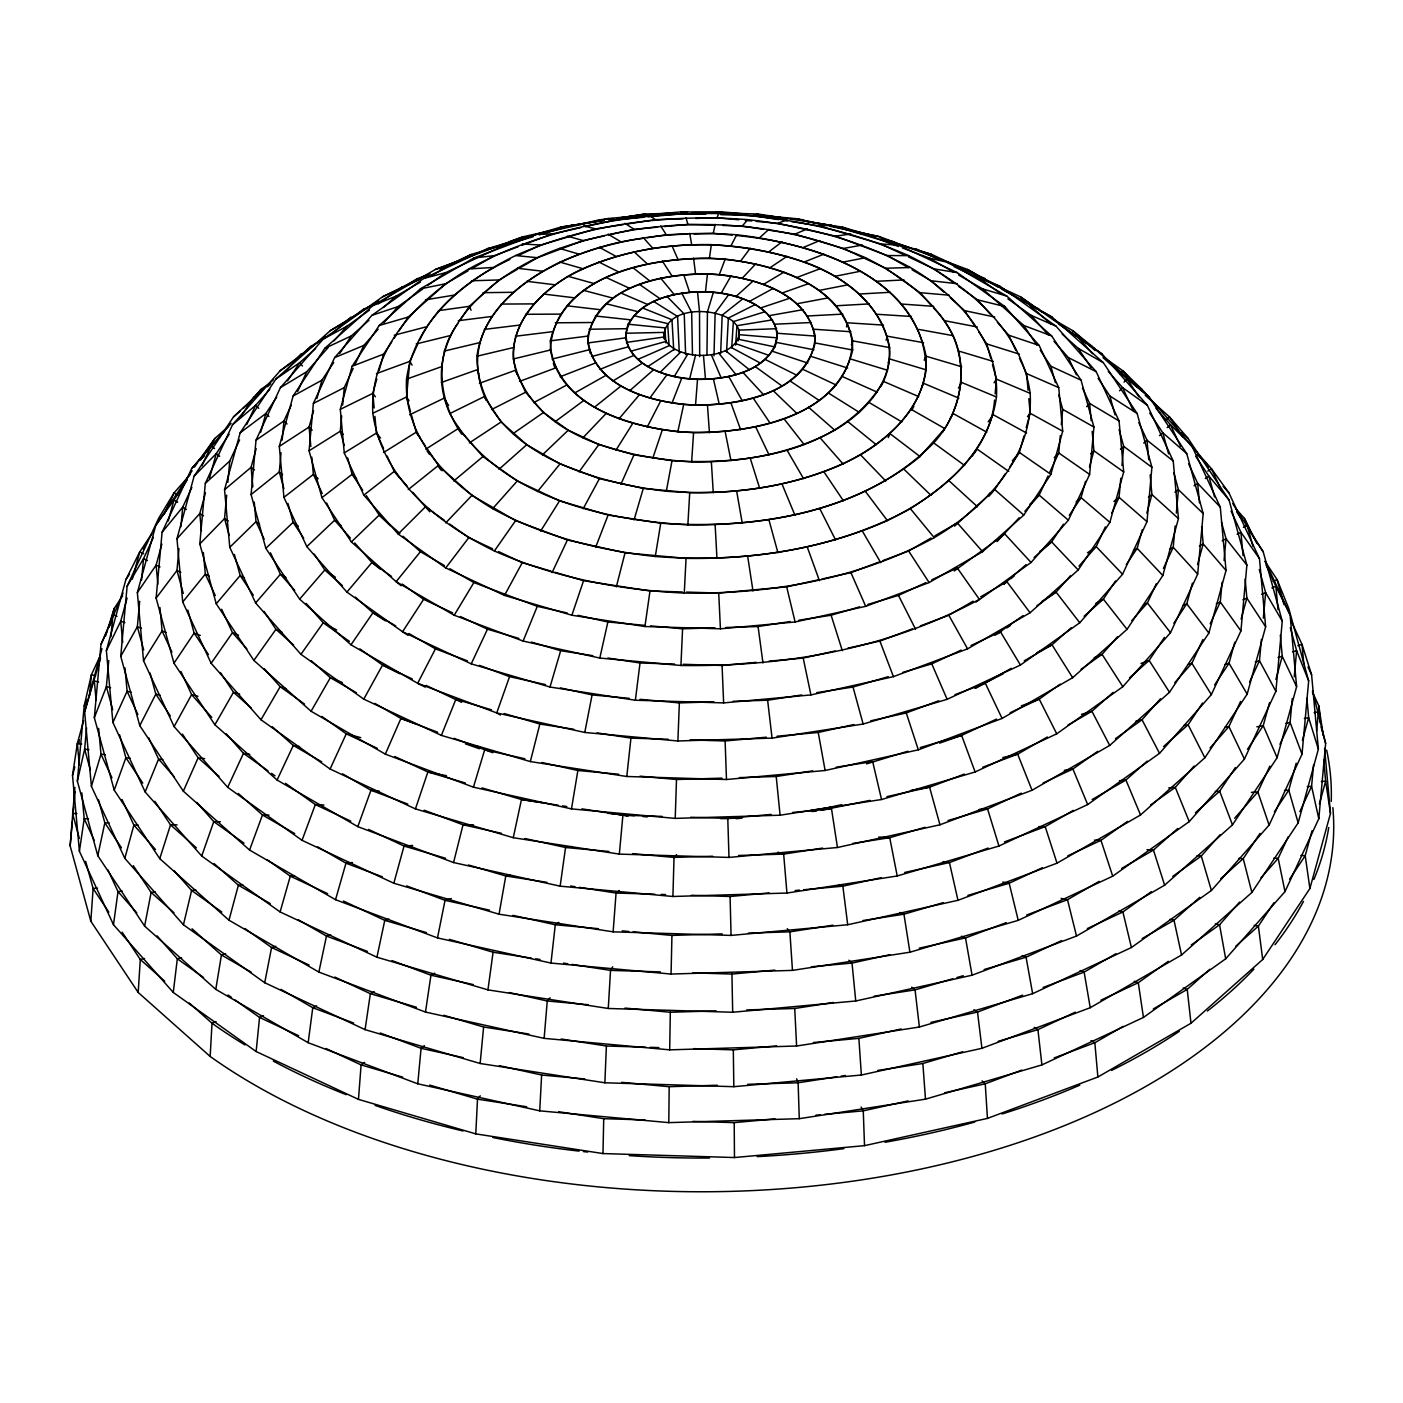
<?xml version="1.0" encoding="UTF-8"?>
<svg xmlns="http://www.w3.org/2000/svg" width="1403" height="1403" viewBox="0 0 1403 1403"><rect width="100%" height="100%" fill="white"/><g stroke="black" fill="none" stroke-linecap="round" stroke-linejoin="round"><path stroke-width="1.5" d="M1312.594 690.837L1325.642 743.397L1318.802 818.738L1284.99 891.606L1225.678 958.81L1143.445 1017.438L1041.903 1064.912L925.489 1099.163L799.272 1118.682L668.793 1122.628L669.178 1086.694L621.617 1082.344M706.954 354.749L707.445 311.887L713.39 292.227C741.117 293.771 786.75 311.904 774.912 346.927C757.83 375.408 720.055 380.774 689.61 378.898C661.883 377.354 616.25 359.221 628.088 324.198C645.17 295.717 682.945 290.351 713.39 292.227M1265.05 561.463L1277.116 579.614L1288.778 608.446L1308.666 680.929L1302.019 754.2L1269.119 825.087L1211.403 890.484L1131.414 947.516L1032.643 993.692L919.386 1027.014L796.606 1046.007L669.687 1049.847L670.318 1012.247L624.984 1008.091M1324.572 748.36L1330.482 813.442L1309.893 888.52L1262.7 959.494L1190.989 1023.243L1097.883 1076.995L987.449 1118.401L864.511 1145.655L734.471 1157.545L602.974 1153.564L603.728 1118.682L558.815 1111.737M1232.676 503.467L1263.226 551.853L1282.254 621.178L1275.888 691.276L1244.426 759.076L1189.235 821.614L1112.719 876.173L1018.227 920.35L909.916 952.216L792.467 970.385L671.072 974.05L671.932 935.415L633.051 931.855M1145.269 395.348L1169.506 416.919L1188.113 438.455L1229.028 499.994L1246.881 565.111L1240.918 630.929L1211.368 694.608L1159.527 753.341L1087.676 804.568L998.954 846.044L897.218 875.981L786.943 893.045L672.914 896.482L674.019 857.426L676.562 854.585M713.987 355.836L715.127 313.062L728.736 294.595M325.391 336.545L280.162 370.76L232.495 424.793L205.312 483.369L199.805 543.908L216.237 603.799L253.873 660.41L311.08 711.268L385.334 754.148L473.425 787.171L571.477 808.9L675.211 818.387L676.509 779.507L722.019 778.139M430.019 273.708L382.563 296.805L323.234 339.105L280.425 387.614L256.012 440.191L251.084 494.558L265.833 548.327L299.628 599.151L350.978 644.801L417.656 683.296L496.732 712.952L584.77 732.454L677.895 740.977L679.368 702.903L713.811 701.868M1291.041 620.757L1302.019 644.38L1311.595 674.755L1318.364 749.202L1298.161 822.842L1251.879 892.448L1181.554 954.987L1090.236 1007.705L981.925 1048.304L861.372 1075.031L733.822 1086.694L604.868 1082.783L606.394 1046.007L561.147 1039.009M720.651 353.486L722.194 315.149L742.889 298.769M604.097 220.341L560.674 227.111L487.472 248.647L423.636 278.495L371.935 315.342L334.633 357.607L313.378 403.415L309.081 450.784L321.936 497.627L351.364 541.909L396.12 581.684L454.204 615.233L523.109 641.066L599.8 658.06L680.929 665.478L682.577 628.807L714.934 627.842M602.974 1153.564L475.775 1133.887L477.511 1099.163L480.264 1095.831M684.278 593.066C770.405 594.328 858.022 579.316 934.223 537.665C985.555 507.412 1033.765 457.062 1030.17 393.366C1021.156 327.53 964.755 283.055 908.618 255.644C848.71 229.145 783.944 216.588 718.722 213.554C632.595 212.291 544.978 227.304 468.777 268.938C417.445 299.19 369.235 349.54 372.83 413.254C381.844 479.072 438.245 523.547 494.382 550.976C554.29 577.475 619.056 590.032 684.278 593.066L686.049 558.376C763.337 559.499 841.975 546.03 910.354 508.658C949.13 484.123 990.658 448.872 994.569 400.083M668.793 1122.628L539.734 1110.843L541.628 1075.031L499.328 1065.649M726.579 351.907L728.367 318.043L755.235 304.539M1332.85 807.654A632.209 365.008 0 0 1 928.067 1167.524A632.209 365.008 0 0 1 210.169 1056.459L212.011 1023.243L189.195 1002.97M942.535 432.194C961.686 403.713 967.404 367.551 953.198 335.685C934.538 299.681 901.007 275.444 865.476 257.714C769.528 216.062 658.06 214.291 559.587 248.454C493.856 271.551 415.253 335.755 449.802 413.569C496.68 495.908 599.958 519.864 687.856 524.862L689.732 492.663C748.571 493.523 808.444 483.263 860.513 454.818C895.588 434.141 928.523 399.75 926.068 356.222C909.758 272.322 810.548 242.631 736.487 235.494M1265.225 561.235L1290.094 614.83L1296.618 686.663L1277.116 757.708L1232.483 824.859L1164.63 885.188L1076.522 936.047L972.051 975.208L855.742 1000.988L732.682 1012.247L608.271 1008.476L610.533 970.385L612.778 966.825M731.717 347.734L733.366 321.603C714.864 306.135 662.251 306.152 664.04 338.789M210.169 1056.459L138.195 992.465L140.3 959.494L122.149 932.188M691.644 461.903C740.942 462.622 791.099 454.028 834.732 430.195C864.125 412.868 891.729 384.054 889.66 347.576C873.543 270.025 778.893 248.822 711.356 244.631C662.058 243.912 611.901 252.505 568.268 276.356C538.875 293.665 511.271 322.497 513.34 358.958C529.457 436.508 624.107 457.729 691.644 461.903L693.573 432.703C752.446 433.071 849.324 414.937 852.656 340.859C838.994 278.864 764.267 261.151 709.427 258.17C650.554 257.801 553.676 275.917 550.344 350.013C564.006 412.008 638.733 429.721 693.573 432.703M138.195 992.465L90.827 921.227L93.107 888.52L85.671 861.407M735.61 345.138L736.978 325.689L733.366 321.603L765.231 311.659M90.827 921.227L70.15 845.869L74.885 787.399M78.936 743.941L79.252 739.662M1189.762 444.137L1211.368 468.62L1228.905 492.821L1259.473 558.675L1265.646 626.773L1247.179 694.117L1204.861 757.778L1140.534 814.968L1057.02 863.178L957.968 900.305L847.71 924.752L731.068 935.415L613.129 931.838L616.057 893.045L619.302 890.519M738.224 340.824L739.03 330.126L736.978 325.689L772.457 319.831M475.775 1133.887L358.466 1099.373L361.097 1064.912L364.657 1062.422M695.537 405.151C740.24 405.292 812.249 392.051 815.178 336.089C804.901 289.456 748.693 276.128 707.463 273.901C662.76 273.76 590.751 287.001 587.822 342.963C598.099 389.596 654.307 402.924 695.537 405.151L697.519 379.371C727.929 379.827 774.754 370.392 777.402 333.265C770.545 302.136 733.015 293.245 705.481 291.754C675.071 291.298 628.246 300.733 625.598 337.86C632.455 368.989 669.985 377.881 697.519 379.371M739.118 338.947L739.03 330.126L776.56 328.705M669.687 1049.847L544.136 1038.36L547.258 1000.988L550.099 997.796M70.15 845.869L72.325 821.912M72.728 817.563L73.71 806.672M74.096 802.323L75.096 791.432M539.734 1110.843L417.761 1083.8L308.169 1042.71L215.781 989.378L144.614 926.103L97.789 855.69L77.358 781.173L84.198 705.849L91.405 674.755L100.437 655.289M86.565 727.929L84.636 749.202L77.358 781.173M89.476 696.028L91.405 674.755L95.597 675.808M544.136 1038.36L425.477 1012.054L318.867 972.086L228.987 920.21L159.767 858.654L114.222 790.152L94.334 717.67L100.981 644.38L123.043 592.995M108.75 660.55L106.382 686.663L94.334 717.67M110.925 636.611L112.906 614.83L117.01 616.303M671.072 974.05L550.976 963.072L437.49 937.923L335.527 899.691L249.559 850.06L183.337 791.187L139.774 725.649L120.746 656.323L127.112 586.226L158.574 518.426L174.095 492.821L190.036 474.758M139.669 601.238L137.354 626.773L143.702 649.922M141.598 579.965L143.527 558.675L153.418 537.367M672.914 896.482L560.148 886.17L453.555 862.547L357.8 826.648L277.075 780.033L214.887 724.755L173.972 663.216L156.119 598.116L162.082 532.281L191.632 468.62L231.074 423.32M178.953 548.626L176.971 570.46L183.267 593.416M180.934 526.791L182.706 507.149L191.878 487.385M226.672 495.136L224.55 518.584L229.18 535.455M227.847 482.334L229.776 461.008L239.58 439.893M281.038 452.818L279.302 471.934L283.915 488.735M282.196 440.086L283.932 420.97L291.245 405.204M341.683 415.937L340.298 431.212L344.244 445.575M342.665 405.046L344.261 387.614L353.153 368.445M642.539 238.457C566.689 246.91 443.874 305.503 486.227 400.451M995.13 393.805L996.463 379.143L992.482 364.657M1060.335 435.509L1058.739 452.941L1049.847 472.109M1061.317 424.6L1062.702 409.343L1058.756 394.98M975.979 602.097L1031.065 562.48L1068.367 520.215L1089.622 474.407L1093.919 427.038L1081.064 380.195L1051.636 335.913L1006.88 296.138L948.796 262.607L929.119 257.994L902.532 248.015M1120.804 478.23L1119.068 497.346L1111.755 513.112M1121.962 465.498L1123.698 446.382L1119.085 429.581M677.895 740.977L772.053 738.118L863.143 724.036L947.148 699.325L1020.437 665.057L1079.766 622.757L1122.575 574.248L1146.988 521.67L1151.916 467.304L1137.167 413.534L1103.372 362.711L1052.022 317.06L967.561 269.464L879.891 236.774L830.909 225.901M1175.153 525.967L1173.224 547.293L1163.42 568.408M1176.328 513.165L1178.45 489.717L1173.82 472.846M675.211 818.387L780.086 815.213L881.54 799.517L975.12 771.983L1056.74 733.822L1122.838 686.698L1170.505 632.683L1197.688 574.108L1203.195 513.551L1186.763 453.66L1149.127 397.049L1091.92 346.208L1072.664 330.617L1054.091 319.884M1222.066 582.385L1220.294 602.027L1210.21 623.756M1224.047 560.551L1226.029 538.717L1221.452 522.021M1261.402 639.452L1259.473 660.725L1249.582 682.033M1263.331 618.162L1265.646 592.627L1259.298 569.478M1292.268 698.536L1290.094 722.475L1279.957 744.309M1294.25 676.772L1296.618 650.659L1290.304 627.667M1313.524 765.056L1311.595 786.329L1318.802 818.738M1316.628 731.033L1318.364 711.882L1314.12 712.671M417.761 1083.8L421.075 1048.304L424.425 1045.638M1103.705 357.116L1122.838 370.76L1142.024 389.42L1191.866 445.908L1220.294 507.149L1226.029 570.46L1208.86 633.069L1169.506 692.258L1109.703 745.431L1032.047 790.257L939.957 824.789L837.451 847.5L728.981 857.426L619.337 854.111L622.914 815.213L581.894 808.865M604.868 1082.783L480.142 1063.492L483.614 1027.014L443.769 1015.281M358.466 1099.373L256.135 1051.531L259.555 1017.438L235.073 999.988M378.757 301.014L330.336 330.617L275.953 378.968L240.176 432.79L224.55 489.717L229.776 547.293L255.609 602.974L300.943 654.324L363.78 699.132L441.384 735.4L530.334 761.583L626.79 776.49L630.947 738.118L668.161 739.258M705.481 291.754L707.463 273.901M550.976 963.072L555.29 924.752L558.815 922.385M256.135 1051.531L173.27 992.447L177.322 958.81L157.083 935.871M552.922 230.162L523.109 236.774L435.439 269.464L372.935 305.538L324.794 348.347L293.122 395.979L279.302 446.382L283.932 497.346L306.801 546.626L346.927 592.101L402.556 631.753L471.233 663.865L549.994 687.032L635.366 700.237L640.031 662.988L674.562 664.04M308.169 1042.71L312.764 1007.705L316.657 1005.881M173.27 992.447L113.485 924.717L118.01 891.606L107.961 869.948M608.271 1008.476L487.946 989.869L493.084 952.216L449.346 939.344M560.148 886.17L565.549 847.5L571.845 846.553M644.924 626.527L720.423 628.807L795.115 621.985L865.704 606.342L929.119 582.561L982.591 551.695L1023.769 515.076L1050.882 474.319L1062.702 431.212L1058.739 387.614L1039.167 345.436L1004.846 306.538L957.267 272.62L898.499 245.139L831.12 225.322L758.076 214.028L682.577 211.73L607.885 218.57L537.296 234.213L473.881 257.994L420.409 288.86L379.231 325.478L352.118 366.236L340.298 409.343L344.261 452.941L363.833 495.119L398.154 534.017L445.733 567.934L504.501 595.416L571.88 615.233L644.924 626.527L650.01 590.979L682.226 591.961M709.427 258.17L711.356 244.631M113.485 924.717L79.41 851.288L84.198 818.738L81.848 792.905M480.142 1063.492L365.078 1029.644L370.357 993.692L374.25 991.728M425.477 1012.054L430.949 975.208L434.72 973.156M79.41 851.288L72.518 775.368L77.358 743.397L83.601 720.633M775.754 343.91L776.42 339.649M655.289 556.5C734.102 562.515 814.722 552.782 887.38 520.601C937.765 495.996 988.378 456.08 996.463 396.996C999.69 339.824 956.425 294.648 910.354 267.499C860.162 240.071 804.305 225.795 747.711 219.64C668.898 213.642 588.278 223.375 515.62 255.556C465.235 280.162 414.622 320.077 406.537 379.143C403.31 436.315 446.575 481.51 492.646 508.658C542.838 536.069 598.695 550.344 655.289 556.5L660.743 523.214C756.375 529.65 863.354 513.708 933.679 442.927C968.596 405.011 971.35 345.243 933.767 308.257M215.781 989.378L221.446 954.987L192.018 928.804M571.477 808.9L577.878 770.493L618.618 774.228M613.129 931.838L499.047 914.195L505.781 875.981L509.903 874.946M666.32 491.243C726.316 495.82 787.697 488.402 843.01 463.902C881.365 445.172 919.912 414.779 926.068 369.813C924.998 276.829 812.091 243.385 736.68 234.775C676.684 230.215 615.303 237.616 559.99 262.115C521.635 280.863 483.088 311.238 476.932 356.222C478.002 449.188 590.909 482.632 666.32 491.243L672.019 460.71C747.501 465.358 841.169 452.047 883.504 381.423C907.864 325.97 852.042 277.864 804.112 262.045C732.91 237.335 652.307 238.615 582.929 268.727C543.399 286.247 500.994 327.267 517.005 374.233M144.614 926.103L151.121 892.448L133.32 865.686M365.078 1029.644L264.711 982.714L271.586 947.516L275.795 946.323M584.77 732.454L592.084 694.923L629.175 698.326M437.49 937.923L445.032 900.305L451.24 898.534M694.064 233.95L713.268 233.354L715.144 224.392M318.867 972.086L326.478 936.047L330.67 934.819M487.946 989.869L376.933 957.214L384.773 920.35L388.947 919.105M97.789 855.69L104.839 822.842L98.491 799.71M619.337 854.111L513.27 837.696L521.46 799.517L481.948 787.89M677.824 431.738C740.065 435.474 835.662 422.636 852.656 350.013C851.656 287.264 776.21 265.009 725.176 259.134C662.935 255.399 567.338 268.236 550.344 340.859C551.344 403.608 626.79 425.846 677.824 431.738L683.699 404.432C731.629 407.519 801.148 397.523 815.178 342.963C813.793 296.068 758.216 278.671 719.301 274.62C671.371 271.533 601.852 281.547 587.822 336.089C589.207 382.984 644.784 400.381 683.699 404.432M599.8 658.06L607.885 621.985L644.152 625.3M264.711 982.714L183.442 924.787L191.597 890.484L174.27 870.86M453.555 862.547L463.043 824.789L473.548 824.876M689.61 378.898L695.555 355.222C711.549 356.257 734.769 352.907 739.451 334.703L777.402 337.86M530.334 761.583L539.857 724.036L573.757 729.279M616.32 586.857L625.054 552.8L686.049 558.376M228.987 920.21L238.37 885.188L214.15 863.634M183.442 924.787L124.814 858.355L133.881 825.087L122.008 799.5M124.814 858.355L91.405 786.329L84.636 711.882L101.963 648.765M100.578 658.147L84.636 711.882M109.101 627.088L114.222 608.446L122.605 595.819M376.933 957.214L280.109 911.95L201.716 856.04L145.158 791.958L112.906 722.475L106.382 650.659L125.884 579.614L139.774 551.853L151.875 533.649M72.518 775.368L74.797 767.02M127.094 598.081L120.746 621.178L106.382 650.659M132.268 579.176L139.774 551.853L143.667 553.764M499.047 914.195L393.822 883.241L302.031 840.327L227.707 787.346L174.095 726.579L143.527 660.725L137.354 592.627L155.821 525.283L192.106 470.724M161.871 544.101L156.119 565.111L137.354 592.627M168.22 521.004L173.972 499.994L187.213 480.089M513.27 837.696L415.428 808.917L330.091 769.019L260.976 719.757L211.134 663.268L182.706 602.027L176.971 538.717L194.14 476.091L233.494 416.919L273.48 379.617M205.469 492.909L199.805 513.551L201.383 530.86M209.433 478.441L216.237 453.66L229.18 434.211M256.188 448.679L251.084 467.304L252.856 486.876M260.73 432.142L265.833 413.534L276.689 397.189M313.553 410.746L309.081 427.038L310.835 446.417M316.903 398.522L321.936 380.195L333.704 362.483M376.793 378.915L372.83 393.366L374.163 407.975M379.056 370.655L383.598 354.135L391.805 341.771M461.587 434.018C439.104 401.959 433.229 356.081 457.852 323.602M1023.944 435.965L1019.402 452.485L1010.02 466.62M1026.207 427.705L1030.17 413.254L1028.837 398.645M1085.536 481.334L1081.064 497.627L1069.296 515.339M1089.447 467.076L1093.919 450.784L1092.165 431.405M635.366 700.237L723.632 702.903L810.916 694.923L893.43 676.649L967.561 648.852L1030.065 612.76L1078.205 569.969L1109.878 522.337L1123.698 471.934L1119.068 420.97L1096.199 371.69L1056.073 326.215L1000.444 286.563L931.767 254.452L882.066 238.791M1142.27 529.72L1137.167 548.327L1126.311 564.655M1146.812 513.165L1151.916 494.558L1150.144 474.986M626.79 776.49L726.491 779.507L825.122 770.493L918.334 749.833L1002.075 718.441L1072.664 677.684L1127.047 629.333L1162.824 575.511L1178.45 518.584L1173.224 461.008L1147.391 405.327L1102.056 353.977L1020.437 296.805L990.728 282.915M1192.427 583.157L1186.763 603.799L1173.82 623.265M1197.531 564.567L1203.195 543.908L1201.617 526.616M1234.78 642.223L1229.028 663.216L1214.595 684.945M1241.129 619.109L1246.881 598.116L1245.145 579.001M1269.575 702.552L1263.226 725.649L1247.495 749.325M1275.906 679.438L1282.254 656.323L1280.325 635.085M1296.162 763.232L1288.778 790.152L1274.398 811.776M1302.422 740.451L1308.666 717.67L1306.912 698.273M1312.015 830.839L1305.211 855.69L1289.603 879.155M1319.399 803.937L1325.642 781.173L1323.695 759.654M393.822 883.241L404.046 846.044L412.71 845.483M280.109 911.95L290.281 876.173L294.56 875.665M335.527 899.691L345.98 863.178L352.434 862.512M846.518 326.917L847.693 322.813L883.504 325.11M549.994 687.032L560.674 650.711L592.838 655.692M634.051 519.934L643.293 488.419L689.732 492.663M91.405 786.329L100.981 754.2L98.631 728.35M473.425 787.171L484.666 749.833L524.932 758.76M851.375 344.928L852.656 340.859L889.66 347.576M105.471 636.26L114.222 608.446M159.767 858.654L170.517 824.859L154.839 801.271M652.728 458.343L662.321 429.844M415.428 808.917L427.88 771.983L446.452 775.701M571.88 615.233L583.56 580.702L650.01 590.979M201.716 856.04L213.765 821.614L196.788 802.376M545.521 684.611L509.57 676.649L496.732 712.952L500.45 715.021M114.222 790.152L125.884 757.708L119.571 734.716M357.8 826.648L370.953 790.257L379.389 791.187M249.559 850.06L262.466 814.968L238.352 793.519M302.031 840.327L315.324 804.568L323.935 805.059M719.301 274.62L725.176 259.134M886.082 340.245L887.608 336.246L923.612 342.7M595.644 547.275L608.113 515.076L660.743 523.214M672.037 403.012L681.823 377.951M441.384 735.4L455.852 699.325L491.559 709.83M888.029 363.009L889.66 358.958L926.068 369.813M145.158 791.958L158.574 759.076L148.683 737.768M523.109 641.066L537.296 606.342L567.233 612.971M881.172 386.071L883.504 381.423L918.719 396.611M695.695 218.43L716.951 217.781L718.722 213.554M385.334 754.148L400.925 718.441L374.917 703.429M183.337 791.187L198.139 757.778L182.425 734.137M620.915 484.228L633.981 454.835L672.019 460.71M112.906 722.475L127.112 691.276L124.99 667.916M330.091 769.019L346.26 733.822L321.918 716.459M143.316 549.327L145.158 545.364M100.981 644.38L107.382 630.596M109.206 626.667L111.959 620.757M164.204 514.129L174.095 492.821L177.743 495.119M84.198 705.849L86.933 699.939M201.962 465.656L211.134 445.908L214.554 448.574M246.7 424.53L255.609 405.327L269.779 389.28M297.646 391.402L306.801 371.69L328.302 347.33M354.924 364.605L363.833 345.436L378.126 329.231M417.761 344.173L409.764 361.395L406.537 396.996L410.518 411.5M419.532 340.35C437.175 303.03 473.337 276.724 509.92 259.415M227.707 787.346L243.473 753.341L226.199 733.769M1048.076 475.95L1039.167 495.119L1024.874 511.323M1105.354 526.914L1096.199 546.626L1078.995 566.111M1156.3 583.771L1147.391 602.974L1131.8 620.617M1202.88 639.558L1191.866 663.268L1174.785 682.63M1240.585 701.412L1228.905 726.579L1210.07 747.939M1269.82 766.143L1257.842 791.958L1234.64 818.247M1288.112 836.942L1278.186 858.355L1261.016 877.787M1299.862 811.635L1311.595 786.329L1307.263 786.627M471.233 663.865L487.472 629.193L518.847 638.418M277.075 780.033L293.297 745.431L272.287 726.754M552.081 572.617L567.408 540.015L625.054 552.8M924.174 360.168L926.068 356.222L961.721 366.762M888.239 437.596L890.098 433.72L920.035 456.554L944.763 428.546L911.441 409.536M921.683 387.158L923.612 383.317L958.863 398.154M911.932 410.027L913.879 406.204M139.774 725.649L155.821 694.117L150.051 673.072M647.257 427.021L660.708 400.89M467.497 660.866L435.439 648.852L417.656 683.296L425.197 687.102M730.981 245.823L736.68 234.775M583.21 508.675L599.414 478.686L643.293 488.419M504.501 595.416L522.249 562.673L550.853 571.091M174.095 726.579L191.632 694.608L180.899 671.458M363.78 699.132L382.563 665.057L359.887 648.887M120.746 656.323L137.354 626.773L141.475 628.228M721.177 293.174L730.963 276.04M214.887 724.755L233.494 692.258L220.376 672.528M311.08 711.268L330.336 677.684L311.133 660.62M260.976 719.757L280.162 686.698L264.273 668.687M958.442 388.087L961.721 382.493L996.463 396.996M127.112 586.226L143.527 558.675L147.455 560.569M454.204 615.233L473.881 582.561L537.296 606.342M674.264 376.53L687.873 354.03L695.555 355.222M949.831 419.076L953.198 413.569L986.8 432.212M143.527 660.725L162.082 630.929L159.96 607.569M540.629 531.088L559.587 500.801L608.113 515.076M615.952 450.205L632.788 423.303M452.66 612.901L423.636 599.344L402.556 631.753L407.94 635.278M994.043 382.809L996.463 379.143L1030.17 393.366M194.526 467.094L196.929 463.446M200.454 460.184L214.887 438.455L227.987 426.828M125.884 579.614L129.497 574.16M240.93 416.516L253.873 397.049M287.562 380.862L299.628 362.711L315.675 348.435M339.596 353.626L351.364 335.913L368.954 320.287M394.155 338.228L396.505 334.703M398.855 331.178L408.255 317.043L445.716 283.722L468.181 270.761M460.149 320.147L469.339 306.328L498.994 279.951L517.339 269.358M954.531 526.143L994.745 489.577L1005.32 473.688M1063.404 524.196L1051.636 541.909L1034.046 557.535M1115.438 581L1103.372 599.151L1084.116 616.268M1164.42 637.418L1149.127 660.41L1129.52 677.842M1202.546 703.043L1188.113 724.755L1163.561 746.571M1235.394 767.529L1219.663 791.187L1195.444 812.723M1260.017 833.417L1243.233 858.654L1220.698 878.699M1273.994 902.638L1258.386 926.103L1235.745 946.236M173.972 663.216L194.14 633.069L187.844 610.112M350.978 644.801L372.935 612.76L355.292 597.082M211.134 663.268L232.495 632.683L221.621 609.253M494.382 550.976L515.62 520.601L567.408 540.015M300.943 654.324L323.234 622.757L306.1 603.36M988.186 421.865L993.236 414.744L1026.575 433.036M253.873 660.41L275.953 629.333L264.027 611.392M155.821 525.283L173.972 499.994L177.672 502.292M198.139 461.622L214.887 438.455M579.018 471.899L598.888 444.505L633.981 454.835M972.191 456.115L977.242 449.188L1008.757 471.408M649.817 398.084L667.004 374.654M740.679 261.028L750.272 248.191M156.119 598.116L176.971 570.46L180.847 572.354M445.733 567.934L468.777 537.665L492.541 548.783M1027.487 416.638L1030.17 413.254L1062.702 431.212M182.706 602.027L205.312 574.108L203.347 552.484M444.383 565.532L420.409 551.695L396.12 581.684L401.118 585.717M537.524 491.541L559.99 463.902L599.414 478.686M162.082 532.281L182.706 507.149L186.406 509.429M346.927 592.101L371.935 562.48L354.731 542.979M216.237 603.799L240.176 575.511L234.389 554.431M619.074 418.725L639.505 394.646M1012.352 460.798L1019.402 452.485L1050.882 474.319M722.685 225.445L742.257 226.041L747.711 219.64M254.241 397.295L260.976 389.42L269.85 383.107M255.609 602.974L280.425 574.248L270.481 552.817M299.628 599.151L324.794 569.969L314.237 554.097M987.677 495.785L990.483 492.541M989.045 496.136L993.324 491.208M246.735 405.555L260.976 389.42M191.632 468.62L214.677 442.506M217.553 439.244L224.761 431.089M283.95 373.233L300.943 353.977M334.037 340.824L346.927 326.215L369.515 310.098M383.843 322.743L398.154 306.538L422.829 288.948M1019.157 517.795L997.024 541.558M1070.401 575.861L1056.073 592.101L1036.957 605.728M1117.63 636.681L1102.056 654.324L1081.117 669.266M1160.527 698.764L1142.024 719.757L1115.438 738.697M1194.128 766.003L1175.293 787.346L1150.513 805.006M1220.136 834.68L1201.284 856.04L1172.785 876.366M1239.568 902.094L1219.558 924.787L1191.287 944.938M492.646 508.658L517.251 481.001L559.587 500.801M176.971 538.717L199.805 513.551L203.505 515.866M1086.659 406.66L1089.622 403.415L1082.537 388.157M1119.892 373.935L1122.838 370.76L1137.289 387.14M742.292 278.18L755.743 263.852M1124.049 382.125L1127.047 378.968L1149.127 397.049M445.716 522.898L471.952 495.399L515.62 520.601M582.929 437.806L606.254 413.341M1054.232 457.659L1058.739 452.941L1089.622 474.407M1119.541 390.771L1122.575 387.614L1147.391 405.327M199.805 543.908L224.55 518.584L228.215 520.951M194.14 476.091L216.237 453.66L219.675 456.308M954.233 571.003L1004.846 534.017L1031.065 562.48M398.154 534.017L425.477 506.799L444.523 520.39M302.189 354.977L311.08 346.208L320.358 340.841M660.111 372.356L680.806 351.96L687.873 354.03M1029.925 504.203L1039.167 495.119L1068.367 520.215M229.776 547.293L256.012 521.67L254.241 502.099M997.235 540.734L1000.357 537.717M351.364 541.909L379.231 515.076L366.271 495.592M1090.78 453.8L1093.919 450.784L1123.698 471.934M542.487 454.818L568.268 430.195L598.888 444.505M265.833 548.327L293.122 522.337L287.948 503.431M306.801 546.626L334.633 520.215L326.671 503.046M205.312 483.369L229.776 461.008M735.996 296.471L753.183 280.968M1120.471 449.293L1123.698 446.382L1151.916 467.304M759.707 237.616L768.949 229.32M299.628 356.38L311.08 346.208M233.494 416.919L239.966 411.167M243.193 408.291L249.664 402.538M254.504 398.224L260.976 392.489M267.429 386.737L270.674 383.861M333.335 332.739L350.978 317.06M201.366 458.763L204.575 455.905M383.335 307.503L396.12 296.138L420.479 282.073M1026.067 564.637L1003.548 584.367M1071.278 627.685L1052.022 644.801L1024.243 660.848M1113.175 692.38L1091.92 711.268L1067.788 725.193M1147.198 761.127L1125.925 780.033L1092.13 799.552M1177.678 828.524L1153.441 850.06L1121.681 868.404M1199.758 897.306L1174.013 920.21L1142.165 938.572M1209.86 969.245L1187.219 989.378L1153.284 1008.967M498.994 469.304L526.739 444.716L559.99 463.902M629.859 390.595L653.675 369.655M1166.244 419.778L1169.506 416.919L1182.624 436.649M1143.708 443.032L1146.988 440.191L1138.85 422.671M1076.154 501.888L1081.064 497.627L1109.878 522.337M1167.191 427.634L1170.505 424.793L1191.866 445.908M1159.509 435.632L1162.824 432.79L1186.763 453.66M224.55 489.717L251.084 467.304L254.469 470.005M232.495 424.793L255.609 405.327L258.766 408.308M453.783 480.948L482.965 456.554L517.251 481.001M359.01 313.115L363.78 309.169L373.479 304.644M1039.798 551.537L1051.636 541.909L1078.205 569.969M251.084 494.558L279.302 471.934L282.599 474.705M408.255 489.577L438.332 465.498L471.952 495.399M594.469 407.221L621.003 386M1004.022 584.157L1007.407 581.456M1010.791 578.737L1014.159 576.037M1113.929 501.397L1119.068 497.346L1146.988 521.67M283.932 497.346L313.378 474.407L311.817 457.185M363.833 495.119L394.243 471.408L387.123 456.063M321.936 497.627L352.118 474.319L347.628 457.904M769.019 251.716L782.085 241.807M240.176 432.79L265.833 413.534L268.973 416.498M555.079 421.724L583.876 400.434M1148.461 497.1L1151.916 494.558L1178.45 518.584M351.557 317.885L363.78 309.169M280.162 370.76L290.596 363.324M378.214 303.907L402.556 286.563M428.108 285.177L445.733 272.62L477.09 257.959M687.856 524.862C769.37 525.739 855.567 509.535 920.035 456.554M1023.05 615.636L995.06 635.278M1060.159 684.19L1039.22 699.132L1010.125 712.742M1097.725 751.342L1072.909 769.019L1043.148 782.944M1127.503 821.404L1100.969 840.327L1067.771 855.848M1151.389 891.624L1122.891 911.95L1087.325 928.576M1168.313 961.301L1138.289 982.714L1100.899 1000.199M1087.465 552.835L1096.199 546.626L1122.575 574.248M1174.942 492.207L1178.45 489.717L1203.195 513.551M1207.79 471.127L1211.368 468.62L1222.101 491.769M512.902 433.72L543.47 412.517L568.268 430.195M1194.111 485.841L1197.688 483.369L1188.639 463.832M1205.317 478.546L1208.86 476.091L1229.028 499.994M256.012 440.191L283.932 420.97L287.054 424.004M275.953 378.968L299.628 362.711L302.452 365.973M407.624 285.335L417.656 278.566L427.792 274.76M770.212 267.57L787.048 256.346M1041.605 601.677L1056.073 592.101L1079.766 622.757M469.339 442.927L501.134 421.952L526.739 444.716M647.765 366.586L674.633 349.066L680.806 351.96M997.954 633.682L1001.514 631.368M1006.863 627.878L1010.441 625.545M279.302 446.382L309.081 427.038L312.15 430.16M1133.501 550.678L1137.167 548.327L1162.824 575.511M425.758 449.188L458.237 428.546L482.965 456.554M309.081 450.784L340.298 431.212L343.191 434.369M383.598 452.485L416.2 432.212L411.658 415.639M344.261 452.941L376.425 433.036L374.917 416.323M280.425 387.614L306.801 371.69M613.041 380.879L642.434 363.184M763.495 284.406L783.926 272.147M1169.523 549.485L1173.224 547.293L1197.688 574.108M393.577 292.455L397.277 290.316M400.995 288.176L417.656 278.566M330.336 330.617L348.909 319.884M431.721 275.584L454.204 262.607L435.439 269.464M471.917 268.604L494.382 255.644L518.251 246.682M521.004 267.236L537.524 257.714L583.21 240.579L604.395 235.897M882.75 560.674L908.618 550.976L931.083 538.015M934.819 535.858L957.284 522.898L982.591 551.695M920.421 625.861L948.796 615.233L973.156 601.168M980.662 596.836L1006.88 581.684L1030.065 612.76M1011.282 668.337L975.927 688.066M1047.357 736.996L1017.666 754.148L982.837 767.195M1073.365 810.39L1045.2 826.648L1004.443 841.923M1099.25 881.347L1067.49 899.691L1026.698 914.984M1115.964 953.707L1084.133 972.086L1043.13 987.466M1123.101 1026.382L1094.831 1042.71L1054.232 1057.932M1095.883 603.395L1103.372 599.151L1127.047 629.333M1199.407 546.048L1203.195 543.908L1226.029 570.46M574.564 393.033L606.026 375.32M1243.409 527.37L1247.179 525.283L1252.949 546.328M293.122 395.979L321.936 380.195M1222.223 540.804L1226.029 538.717L1246.881 565.111M749.325 301.47L773.141 288.457M1237.13 534.35L1240.918 532.281L1259.473 558.675M323.234 339.105L346.927 326.215M533.614 402.661L566.637 385.106M457.781 261.519L471.233 254.452L510.622 242.859M1036.905 652.658L1052.022 644.801L1072.664 677.684M313.378 403.415L344.261 387.614M491.559 409.536L525.599 392.261L543.47 412.517M974.875 688.154L1003.355 673.721M1143.533 604.903L1147.391 602.974L1170.505 632.683M340.298 409.343L372.83 393.366L375.443 396.821M449.802 413.569L484.281 396.611L501.134 421.952M409.764 414.744L444.137 398.154L448.592 405.572M372.83 413.254L406.537 396.996L409.01 400.609M594.013 222.481L599.8 219.762L612.602 218.605M439.841 269.13L471.233 254.452M382.563 296.805L420.198 279.197M447.925 266.237L455.852 262.536M481.001 256.135L504.501 245.139L533.087 236.739M519.513 254.925L540.629 245.051L595.644 228.864L623.335 224.585M324.794 348.347L351.364 335.913M867.878 604.412L898.499 595.416L925.91 582.596M931.802 579.842L957.267 567.934L979.364 599.344C888.38 649.063 783.768 666.969 680.929 665.478M902.743 672.405L931.767 663.865L961.195 650.098M971.016 645.52L1000.444 631.753L1020.437 665.057M996.533 719.09L961.616 735.4L939.624 743.134M1021.314 793.151L987.572 808.917L948.025 820.545M1042.376 867.72L1009.178 883.241L967.912 895.377M1061.633 940.589L1026.067 957.214L984.169 969.526M1075.312 1012.159L1037.922 1029.644L998.182 1041.342M1182.852 605.605L1186.763 603.799L1208.86 633.069M637.769 359.466L669.634 345.506L674.633 349.066M1216.296 603.764L1220.294 602.027L1240.918 630.929M263.501 1015.737L259.555 1017.438L298.611 1035.695M1094.182 657.709L1102.056 654.324L1122.838 686.698M1273.117 581.333L1277.116 579.614L1284.008 604.675M767.511 229.952L794.887 234.178L807.356 228.864M1242.918 599.783L1246.881 598.116L1265.646 626.773M1271.907 587.892L1275.888 586.226L1290.094 614.83M334.633 357.607L363.833 345.436M803.586 247.331L819.79 240.579M1261.613 594.311L1265.646 592.627L1282.254 621.178M756.164 221.358L777.946 223.358L786.68 219.762M600.081 369.357L633.788 355.485M372.935 305.538L396.12 296.138M216.044 1021.63L212.011 1023.243A629.842 363.64 0 0 0 245.034 1044.972M804.112 262.045L823.982 254.136M560.2 376.758L595.223 363.079M352.118 366.236L383.598 354.135M866.598 763.881L907.829 751.236M1021.314 705.902L1039.22 699.132L1056.74 733.822M796.746 277.531L820.071 268.727M522.232 245.192L552.081 234.003L581.088 227.567M821.912 579.036L850.919 572.617L878.769 562.165M847.938 648.133L879.891 641.066L912.318 628.895M870.632 720.844L906.268 712.952L938.712 700.781M954.934 694.695L985.344 683.296L1002.075 718.441M964.405 774.105L929.575 787.171L886.942 796.623M988.15 848.043L949.445 862.547L904.672 872.473M1006.302 922.63L965.51 937.923L919.281 948.165M1022.629 995.148L977.523 1012.054L930.908 1022.384M1021.77 1070.103L985.239 1083.8L944.587 1092.814M519.496 381.423L555.307 368.06M1141.025 663.426L1149.127 660.41L1169.506 692.258M376.425 373.584L409.764 361.395L412.096 365.096M523.109 236.774L509.57 241.667L522.249 238.861M479.388 383.317L515.392 370.287L525.599 392.261M406.537 379.143L441.279 366.762M441.279 382.493L476.932 369.813L478.826 373.636M781.997 293.052L808.531 283.652M371.935 315.342L398.154 306.538M760.566 307.958L789.959 298.173M1187.745 664.636L1191.866 663.268L1211.368 694.608M720.774 214.659L752.99 215.624L758.076 214.028M1224.872 664.513L1229.028 663.216L1247.179 694.117M1297.828 645.661L1302.019 644.38L1303.773 663.777M1255.317 661.953L1259.473 660.725L1275.888 691.276M541.698 233.722L549.994 231.285M539.208 234.932L571.88 225.322M798.903 620.214L831.12 615.233L859.706 606.815M816.721 692.644L853.006 687.032L888.239 676.667M920.245 747.571L961.616 735.4L975.12 771.983M1081.538 714.337L1091.92 711.268L1109.703 745.431M1292.479 651.869L1296.618 650.659L1308.666 680.929M925.121 827.296L889.73 837.696L852.936 843.396M943.149 902.673L903.953 914.195L863.055 920.526M952.76 978.768L915.054 989.869L874.227 996.183M956.951 977.54L963.23 975.699M877.699 1070.471L922.858 1063.492L962.616 1051.794M1278.08 657.551L1282.254 656.323L1296.618 686.663M379.231 325.478L408.255 317.043M630.543 351.294L666.022 341.42L669.634 345.506M423.636 278.495L445.733 272.62M225.655 953.865L221.446 954.987L251.277 972.191M591.54 356.537L628.088 346.927M394.243 335.212L425.758 326.969M181.566 957.758L177.322 958.81L203.575 977.523M552.01 359.098L589.067 349.803M416.2 343.945L449.802 335.685M1135.746 721.282L1142.024 719.757L1159.527 753.341M513.34 358.958L550.344 350.013M444.137 351.101L479.388 342.7M476.932 356.222L513.34 347.576M144.527 958.495L140.3 959.494L164.747 981.223M1002.829 757.55L1017.666 754.148L1032.047 790.257M576.352 224.971L599.8 219.762M585.244 226.655L616.32 219.762L643.924 217.237M608.639 234.95L634.051 229.32L657.726 227.146M686.523 592.084L718.722 593.066L786.68 586.857L817.774 579.965M769.037 661.181L803.2 658.06L835.153 650.974M777.087 736.224L818.23 732.454L853.866 724.562M812.214 811.197L816.441 810.25M820.667 809.321L841.8 804.638M869.895 800.394L820.825 810.373M881.224 877.664L842.852 886.17L803.814 889.748M889.853 954.689L852.024 963.072L811.267 966.79M813.407 1042.517L858.864 1038.36L901.235 1028.96M908.197 1100.881L863.266 1110.843L824.543 1114.368M1183.834 725.649L1188.113 724.755L1204.861 757.778M487.472 248.647L504.501 245.139M420.409 288.86L445.716 283.722M834.732 276.356L860.513 271.217M843.01 262.115L865.476 257.714M819.124 290.439L847.938 284.809M1224.661 727.403L1228.905 726.579L1244.426 759.076M796.974 303.732L828.436 297.839M1256.825 726.807L1263.226 725.649L1277.116 757.708M1304.352 718.441L1308.666 717.67L1318.364 749.202M794.887 234.178L843.413 248.454L862.371 245.051M769.212 315.64L802.919 309.695M1285.85 723.229L1290.094 722.475L1302.019 754.2M911.003 790.398L929.575 787.171L939.957 824.789M618.583 218.149L644.924 214.028L675.124 213.116M425.477 299.821L453.783 295.191M608.393 219.675L612.69 219.008M619.144 218.009L644.924 214.028M560.674 227.111L603.571 220.481M627.597 223.936L655.289 219.64L682.945 218.815M646.853 237.791L666.32 234.775L687.663 234.143M725.719 627.509L758.076 626.527L790.31 621.547M733.19 701.29L767.634 700.237L801.779 694.959M739.363 777.613L776.21 776.49L812.653 770.861M836.223 767.213L872.666 761.583L881.54 799.517M1064.316 770.352L1072.909 769.019L1087.676 804.568M810.601 810.373L831.909 807.076M822.632 848.078L783.663 854.111L738.522 855.479M832.926 925.191L789.871 931.838L748.378 933.1M746.712 1009.932L794.729 1008.476L833.4 1002.496M836.837 1076.803L798.132 1082.783L747.852 1084.309M841.151 1076.136L845.448 1075.47M626.439 342.42L663.97 336.983L666.022 341.42M777.946 223.358L835.592 236.125L850.919 234.003M438.332 310.659L469.339 306.328L471.075 310.256M812.267 811.548L816.546 810.952M587.822 342.963L625.598 337.86M458.237 320.708L491.559 316.482M550.344 340.859L587.822 336.089M242.719 884.627L238.37 885.188L270.235 903.585M195.876 889.94L191.597 890.484L221.814 912.02M484.281 329.407L519.496 325.11M515.392 336.246L552.01 331.757M155.4 891.94L151.121 892.448L174.025 912.809M473.881 257.994L494.382 255.644M122.324 891.133L118.01 891.606L136.828 912.915M1119.419 780.752L1125.925 780.033L1140.534 814.968M97.473 888.081L93.107 888.52L108.838 912.178M616.882 218.202L627.544 217.237M631.824 216.834L638.225 216.255M663.847 213.905L674.527 212.94M648.168 216.851L684.278 213.554L705.744 214.203M664.198 226.567L687.856 224.392L713.969 225.181M683.208 664.303L722.071 665.478L756.235 662.356M690.066 739.907L725.105 740.977L766.248 737.206M690.644 817.265L727.789 818.387L771.019 814.424M792.625 812.46L831.523 808.9L837.451 847.5M736.101 818.703L740.468 818.3M691.363 895.307L730.086 896.482L769.125 892.922M795.133 890.537L799.482 890.133M692.907 972.875L731.928 974.05L774.824 970.122M693.924 1048.655L733.313 1049.847L776.613 1045.884M692.889 1121.383L734.207 1122.628L775.07 1118.892M815.95 1115.157L820.246 1114.771M1168.734 787.89L1175.293 787.346L1189.235 821.614M1321.328 781.489L1325.642 781.173L1330.482 813.442M1215.314 791.485L1219.663 791.187L1232.483 824.859M979.101 809.443L987.572 808.917L998.954 846.044M1251.371 792.362L1257.842 791.958L1269.119 825.087M1284.464 790.415L1288.778 790.152L1298.161 822.842M468.777 268.938L492.646 267.499M859.53 294.016L890.098 292.298M836.363 305.766L869.386 303.89M807.777 315.973L842.8 314.114M791.573 221.604L819.44 225.918L831.12 225.322M876.261 281.301L904.006 279.951M774.912 324.198L811.46 322.515M692.38 212.59L720.423 211.73L743.906 213.887M640.031 214.834L646.502 214.641M668.091 213.993L674.562 213.782M715.583 212.554L722.071 212.344L720.423 211.73M471.952 280.758L498.994 279.951M843.413 248.454L885.749 268.254L910.354 267.499M720.774 818.668L742.24 818.019M712.706 856.251L674.019 857.426L632.788 853.655M671.932 935.415L722.159 933.889M670.318 1012.247L716.144 1010.861M669.178 1086.694L717.266 1085.238M625.598 333.265L663.549 332.406L663.97 336.983M589.067 329.249L626.439 328.705M537.296 234.213L552.081 234.003M482.965 292.683L512.902 292.298M555.307 322.813L591.54 322.515M501.134 304.065L533.614 303.89M525.599 314.29L560.2 314.114M1038.694 826.648L1045.2 826.648L1057.02 863.178M138.213 825.104L133.881 825.087L155.523 849.604M177.076 824.876L170.517 824.859L196.367 847.833M835.592 236.125L887.38 255.556L908.618 255.644M109.171 822.877L104.839 822.842L121.447 847.833M220.341 821.684L213.765 821.614L244.017 843.185M88.529 818.791L84.198 818.738L94.247 840.397M76.867 813.53L72.518 813.442L79.375 838.468M269.008 815.143L262.466 814.968L294.735 833.592M680.929 212.344L687.417 212.554M728.438 213.782L734.909 213.993M756.498 214.641L784.417 218.149M662.234 816.406L622.914 815.213L626.983 815.809M654.78 894.202L616.057 893.045L579.299 887.345M661.234 894.412L665.548 894.535M660.392 971.893L610.533 970.385L572.091 964.44M606.394 1046.007L645.783 1047.199M650.15 1047.322L658.919 1047.585M603.728 1118.682L645.047 1119.945M1094.515 840.116L1100.969 840.327L1112.719 876.173M1300.897 855.479L1305.211 855.69L1309.893 888.52M1146.917 849.709L1153.441 850.06L1164.63 885.188M1273.854 858.11L1278.186 858.355L1284.99 891.606M878.839 837.065L889.73 837.696L897.218 875.981M1197.005 855.795L1201.284 856.04L1211.403 890.484M1238.849 858.408L1243.233 858.654L1251.879 892.448M522.249 243.947L540.629 245.051M877.401 314.29L911.441 316.482M819.44 225.918L880.751 243.947L898.499 245.139M813.933 329.249L850.99 331.757M901.866 304.065L933.679 306.328M777.402 333.265L815.178 336.089M885.749 268.254L920.035 292.683L949.217 295.191M754.568 214.852L760.97 215.448M765.249 215.834L795.115 218.57L826.648 224.971M728.473 212.94L739.153 213.905M764.775 216.255L771.176 216.834M775.456 217.237L786.118 218.202M790.398 218.605L803.2 219.762M716.951 217.781L738.732 219.762M745.274 220.376L751.815 220.972M713.268 233.354L732.261 235.09M650.571 625.878L682.577 628.807M640.084 699.325L679.368 702.903M640.066 776.175L676.509 779.507M608.078 813.319L634.226 815.722M642.925 816.511L647.292 816.914M608.937 851.481L565.549 847.5L524.968 838.52M598.485 928.698L555.29 924.752L512.884 915.352M622.248 930.873L628.737 931.469M588.278 1004.741L547.258 1000.988L509.201 992.552M541.628 1075.031L584.858 1078.977M515.62 255.556L537.524 257.714M628.088 324.198L664.794 327.881L665.899 342.928M595.223 315.973L630.543 319.831M912.055 269.797L931.048 280.758L957.284 283.722M517.251 268.254L542.487 271.217M566.637 305.766L600.081 309.695M105.33 754.726L100.981 754.2L111.959 777.841M130.181 758.216L125.884 757.708L142.773 783.12M543.47 294.016L574.564 297.839M526.739 281.301L555.079 284.809M88.95 749.746L84.636 749.202L90.406 770.247M162.871 759.619L158.574 759.076L174.147 776.718M81.672 743.976L77.358 743.397L79.305 764.933M204.645 758.672L198.139 757.778L219.043 776.368M607.885 218.57L616.32 219.762M943.044 861.635L949.445 862.547L957.968 900.305M541.821 802.604L521.46 799.517L558.148 805.199M808.005 221.797L842.326 227.111L873.701 236.335M752.99 215.624L778.718 219.605M782.997 220.271L787.293 220.937M742.257 226.041L763.302 229.303M607.85 658.025L640.031 662.988M597.047 732.875L630.947 738.118M611.568 813.337L628.614 815.985M562.48 805.866L566.794 806.532M546.872 882.329L505.781 875.981L468.409 864.985M570.653 886.012L574.984 886.678M493.084 952.216L531.527 958.161M535.788 958.81L540.067 959.477M563.55 963.107L567.829 963.773M483.614 1027.014L528.843 1034.011M526.721 1106.774L477.511 1099.163L429.704 1085.098M908.478 256.907L934.223 268.938L957.267 272.62M249.822 754.358L243.473 753.341L268.008 770.826M1254.124 925.349L1258.386 926.103L1262.7 959.494M829.348 226.146L879.891 236.774M918.719 329.407L953.198 335.685M1002.794 882.066L1009.178 883.241L1018.227 920.35M815.178 342.963L852.656 350.013M1215.279 923.981L1219.558 924.787L1225.678 958.81M944.763 320.708L977.242 326.969M776.56 342.42L813.933 349.803M1169.769 919.368L1174.013 920.21L1181.554 954.987M299.593 746.677L293.297 745.431L321.708 761.829M1061.106 898.411L1067.49 899.691L1076.522 936.047M1118.629 911.091L1122.891 911.95L1131.414 947.516M738.206 339.228L774.912 346.927M950.269 297.839L964.668 310.659L994.745 317.043M795.115 218.57L825.069 225.199M880.751 238.861L893.43 241.667L898.937 244.771M577.931 615.338L607.885 621.985M560.341 687.891L592.084 694.923M541.874 762.513L577.878 770.493M501.485 833.312L463.043 824.789L424.162 810.215M489.559 910.179L445.032 900.305L406.624 885.907M473.249 984.59L430.949 975.208L392.033 960.617M463.376 1057.687L421.075 1048.304L380.195 1032.976M633.788 315.64L667.635 323.584L669.091 345.278M110.609 687.663L106.382 686.663L112.696 709.655M131.321 692.275L127.112 691.276L137.897 714.53M98.578 681.946L94.334 680.929L96.088 700.325M160.047 695.151L155.821 694.117L170.324 715.951M583.56 225.918L595.644 228.864M958.477 286.23L977.523 299.821L1004.846 306.538M606.026 303.732L637.769 311.659M197.928 696.239L191.632 694.608L211.8 717.442M360.781 737.627L346.26 733.822L377.354 748.36M583.876 290.439L613.041 298.173M568.268 276.356L594.469 283.652M567.408 236.125L583.21 240.579M239.685 694.047L233.494 692.258L251.277 708.077M559.99 262.115L582.929 268.727M559.587 248.454L579.018 254.136M853.006 231.285L861.302 233.722M888.239 241.649L931.767 254.452M554.939 572.284L583.56 580.702M531.404 642.1L560.674 650.711M504.151 713.531L539.857 724.036M465.322 782.997L427.88 771.983L394.839 756.55M445.575 858.268L404.046 846.044L368.568 829.454M426.424 932.592L384.773 920.35L343.437 901.024M416.498 1007.266L370.357 993.692L334.791 977.067M402.679 1077.153L361.097 1064.912L325.952 1048.479M958.617 275.023L982.591 288.86L1006.88 296.138M958.863 351.101L993.236 361.395M850.99 359.098L887.608 370.287M978.645 331.669L986.8 343.945L1019.402 354.135M811.46 356.537L847.693 368.06M772.457 351.294L807.777 363.079M286.352 688.768L280.162 686.698L304.521 704.06M777.963 852.2L783.663 854.111L786.943 893.045M1183.132 988.01L1187.219 989.378L1190.989 1023.243M997.41 322.339L1008.757 335.212L1039.167 345.436M465.375 743.836L479.37 748.746M735.365 343.507L769.212 355.485M124.849 622.634L120.746 621.178L122.675 642.434M492.734 752.709L454.028 738.346M1134.203 981.258L1138.289 982.714L1143.445 1017.438M415.235 723.597L400.925 718.441L437.701 732.226M166.168 632.42L162.082 630.929L171.938 652.167M975.208 274.76L985.344 278.566M865.704 234.213L898.446 246.49M982.591 288.86L1023.769 325.478L1051.636 335.913M479.51 665.373L509.57 676.649M476.371 745.958L482.457 748.237M407.782 804.077L370.953 790.257L342.542 773.86M382.37 876.822L345.98 863.178L317.516 846.746M367.446 951.409L326.478 936.047L298.348 919.807M353.626 1023.015L312.764 1007.705L281.091 989.413M1080.082 970.56L1084.133 972.086L1090.236 1007.705M954.215 266.728L979.364 278.495L1000.444 286.563M200.261 635.419L194.14 633.069L208.451 654.605M842.326 227.111L851.235 230.583M642.434 307.958L671.967 319.744L673.756 350.347M342.262 682.472L330.336 677.684L356.344 692.696M1022.103 955.618L1026.067 957.214L1032.643 993.692M238.545 635.191L232.495 632.683L246.928 649.045M839.029 884.574L842.852 886.17L847.71 924.752M961.511 936.222L965.51 937.923L972.051 975.208M621.003 293.052L647.765 304.539M900.042 912.511L903.953 914.195L909.916 952.216M1007.88 298.821L1031.065 315.342L1056.073 326.215M1019.455 358.239L1026.575 373.584L1058.739 387.614M842.8 376.758L877.401 392.261M1040.272 350.276L1050.882 366.236L1081.064 380.195M606.254 277.531L629.859 288.457M281.898 632.087L275.953 629.333L293.543 644.977M947.148 262.536L955.075 266.237M915.528 248.647L940.676 260.397M1031.451 305.538L1039.22 309.169M880.751 243.947L904.514 255.065M498.486 551.554L522.249 562.673M460.394 616.531L487.472 629.193M412.272 678.947L382.563 665.057L399.645 673.721M426.144 685.436L461.622 702.324M350.82 821.158L315.324 804.568L285.528 783.33M327.688 893.658L290.281 876.173L267.149 859.671M309.116 965.054L271.586 947.516L244.911 928.505M802.919 369.357L836.363 385.106M160.012 566.97L156.119 565.111L157.855 584.227M765.231 359.466L796.974 375.32M598.888 262.045L619.074 272.147M1054.021 341.35L1068.367 357.607L1096.199 371.69M209.205 576.089L205.312 574.108L215.273 595.591M1001.654 289.141L1052.022 317.06M731.033 347.365L760.566 363.184M336.667 630L323.234 622.757L349.417 641.417M599.414 247.331L615.952 256.346M243.964 577.58L240.176 575.511L253.294 595.258M1090.99 1040.623L1094.831 1042.71L1097.883 1076.995M1062.702 409.343L1093.919 427.038M1062.159 334.072L1078.205 348.347L1103.372 362.711M967.561 269.464L997.866 286.966M1084.501 341.911L1091.92 346.208M929.119 257.994L953.093 271.831M887.38 255.556L908.267 267.605M449.907 568.724L473.881 582.561M395.664 625.896L372.935 612.76L385.422 620.898M408.922 633.542L435.439 648.852M869.386 402.661L901.866 421.952M1119.068 420.97L1089.622 403.415L1091.183 420.654M608.113 234.178L620.915 241.807M286.019 577.598L280.425 574.248L294.7 590.417M1034.204 1027.399L1037.922 1029.644L1041.903 1064.912M828.436 393.033L859.53 412.517M653.675 301.47L677.579 316.499L679.28 352.609M1098.146 378.336L1109.878 395.979L1137.167 413.534M625.054 223.358L634.051 229.32M1058.827 324.163L1102.056 353.977M789.959 380.879L819.124 400.434M973.98 1009.669L977.523 1012.054L981.925 1048.304M335.37 577.177L324.794 569.969L342.455 585.665M259.59 524.108L256.012 521.67L264.15 539.19M639.505 284.406L660.111 298.769M1020.437 296.805L1041.377 311.729M1134.922 384.369L1142.024 389.42M979.364 278.495L1000.76 293.736M934.223 268.938L953.286 282.529M449.714 524.091L468.777 537.665M391.542 576.458L371.935 562.48L380.388 569.25M402.24 584.086L423.636 599.344M271.516 773.334L275.023 775.824M228.058 994.99L231.565 997.48M755.235 366.586L781.997 386M933.679 442.927L964.668 465.498M298.278 526.178L293.122 522.337L303.679 538.208M650.01 215.624L655.289 219.64M911.617 987.238L915.054 989.869L919.386 1027.014M632.788 267.57L649.817 280.968M1173.224 461.008L1146.988 440.191L1148.759 459.763M725.421 350.61L749.325 369.655M847.938 421.724L876.261 444.716M341.332 525.809L334.633 520.215L350.417 538.103M808.531 407.221L834.732 430.195M994.745 489.577L1023.769 515.076M1072.664 330.617L1095.059 350.522M1103.056 357.642L1127.047 378.968L1138.973 396.909M1181.572 432.65L1188.113 438.455M1030.065 305.538L1050.917 324.093M1196.812 454.484L1201.634 458.763M931.048 280.758L943.851 292.14M399.82 533.386L379.231 515.076L390.157 525.651M402.977 536.209L420.409 551.695M318.148 478.739L313.378 474.407L322.234 493.488M848.885 960.231L852.024 963.072L855.742 1000.988M982.047 1080.906L985.239 1083.8L987.449 1118.401M949.217 480.948L977.523 506.799M633.981 251.716L647.257 263.852M773.141 390.595L796.746 413.341M904.006 469.304L931.048 495.399M356.66 478.897L352.118 474.319L362.728 490.278M667.004 296.471L684.243 314.009L685.611 354.556M860.513 454.818L885.749 481.001M1220.294 507.149L1197.688 483.369L1199.46 502.818M682.577 211.73L684.278 213.554M742.889 372.356L763.495 394.646M643.293 237.616L652.728 248.191M1156.072 408.413L1170.505 424.793L1180.484 446.259M1223.118 486.245L1228.905 492.821M1235.938 508.815L1244.426 518.426L1256.895 543.435M1079.766 339.105L1092.604 353.661M1108.3 371.444L1122.575 387.614L1133.431 410.974M1031.065 315.342L1048.269 334.861M977.523 299.821L990.308 314.29M920.035 292.683L931.031 305.152M407.01 485.876L394.243 471.408L399.855 477.914M412.692 492.313L429.774 511.779M820.071 437.806L843.01 463.902M787.241 928.716L789.871 931.838L792.467 970.385M660.708 278.18L674.264 294.595M380.529 437.999L376.425 433.036L383.545 448.381M910.354 508.658L934.223 537.665M718.757 353.1L735.996 374.654M783.926 418.725L804.112 444.505M865.476 491.541L887.38 520.601M427.021 450.924L429.546 454.379M438.385 466.498L440.91 469.952M442.173 470.777L427.845 449.732M420.006 437.473L416.2 432.212L425.512 446.224M753.183 398.084L770.212 423.303M823.982 471.899L843.413 500.801M1208.474 467.094L1204.861 461.622L1208.036 466.918M1236.604 511.814L1240.234 517.269M1252.335 535.472L1263.226 551.853M1195.742 456.361L1208.86 476.091L1214.577 496.978M1149.706 413.043L1162.824 432.79L1168.611 453.87M1078.205 348.347L1091.096 367.744M1023.769 325.478L1036.729 344.963M964.668 310.659L975.155 326.425M908.618 550.976L929.119 582.561M662.321 261.028L672.037 276.04M660.743 226.041L666.32 234.775M457.659 426.442L462.131 433.808M862.371 531.088L880.751 562.673M787.048 450.205L803.586 478.686M861.091 1107.037L863.266 1110.843L864.511 1145.655M948.796 615.233L967.561 648.852M728.736 376.53L742.292 400.89M681.823 293.174L691.661 312.36L692.486 355.187M898.499 595.416L915.528 629.193M819.79 508.675L835.592 540.015M755.743 427.021L769.019 454.835M1244.426 518.426L1251.616 533.929M1265.997 564.918L1275.888 586.226L1278.01 609.604M1307.982 666.969L1311.595 674.755M1231.062 511.06L1240.918 532.281L1243.04 555.641M1312.401 692.047L1318.802 705.849L1323.275 735.4M1068.367 357.607L1076.329 374.794M1008.757 335.212L1015.877 350.557M850.919 572.617L865.704 606.342M672.019 245.823L677.824 259.134M931.767 663.865L947.148 699.325M711.339 354.749L721.177 377.951M782.085 484.228L794.887 515.076M879.891 641.066L893.43 676.649M796.623 1078.802L798.132 1082.783L799.272 1118.682M807.356 547.275L819.44 580.702M730.963 403.012L740.679 429.844M683.699 274.62L689.61 292.227M906.268 712.952L918.334 749.833M553.343 363.272L554.676 367.446M831.12 615.233L842.326 650.711M750.272 458.343L759.707 488.419M686.049 217.781L687.856 224.392M1321.1 726.842L1325.642 743.397M1109.878 395.979L1115.052 414.885M1050.882 366.236L1055.372 382.651M986.8 343.945L990.781 358.431M853.006 687.032L863.143 724.036M768.949 519.934L777.946 552.8M786.68 586.857L795.115 621.985M589.295 349.224L590.277 353.416M713.39 378.898L719.301 404.432M803.2 658.06L810.916 694.923M725.176 431.738L730.981 460.71M818.23 732.454L825.122 770.493M736.68 491.243L742.257 523.214M689.732 233.354L691.644 244.631M747.711 556.5L752.99 590.979M758.076 626.527L762.969 662.988M693.573 258.17L695.537 273.901M767.634 700.237L772.053 738.118M776.21 776.49L780.086 815.213M697.519 291.754L699.518 311.641L699.694 356.66M1318.802 705.849L1320.363 723.054M1026.575 373.584L1028.083 390.28M703.482 355.468L705.481 379.371M922.858 1063.492L925.489 1099.163M707.463 405.151L709.427 432.703M858.864 1038.36L861.372 1075.031M711.356 461.903L713.268 492.663M715.144 524.862L716.951 558.376M794.729 1008.476L796.606 1046.007M718.722 593.066L720.423 628.807M722.071 665.478L723.632 702.903M725.105 740.977L726.491 779.507M727.789 818.387L728.981 857.426M730.086 896.482L731.068 935.415M731.928 974.05L732.682 1012.247M733.313 1049.847L733.822 1086.694M734.207 1122.628L734.471 1157.545M1328.711 827.577A629.842 363.64 0 0 1 1313.857 879.506M1303.457 901.41A629.842 363.64 0 0 1 1274.994 944.745M1253.861 969.14A629.842 363.64 0 0 1 1207.369 1011.037M1179.257 1031.363A629.842 363.64 0 0 1 1111.562 1070.419M1079.819 1085.133A629.842 363.64 0 0 1 1002.093 1113.964M974.734 1122.049A629.842 363.64 0 0 1 884.995 1142.27M843.834 1148.636A629.842 363.64 0 0 1 757.182 1156.616M709.532 1158.019A629.842 363.64 0 0 1 629.193 1155.634M587.752 1152.056A629.842 363.64 0 0 1 583.42 1151.6M579.088 1151.109A629.842 363.64 0 0 1 492.927 1137.517M463.06 1130.976A629.842 363.64 0 0 1 375.075 1105.389M346.225 1094.673A629.842 363.64 0 0 1 273.287 1061.071M1326.659 750.131A629.842 363.64 0 0 1 1331.237 801.429"/></g></svg>
